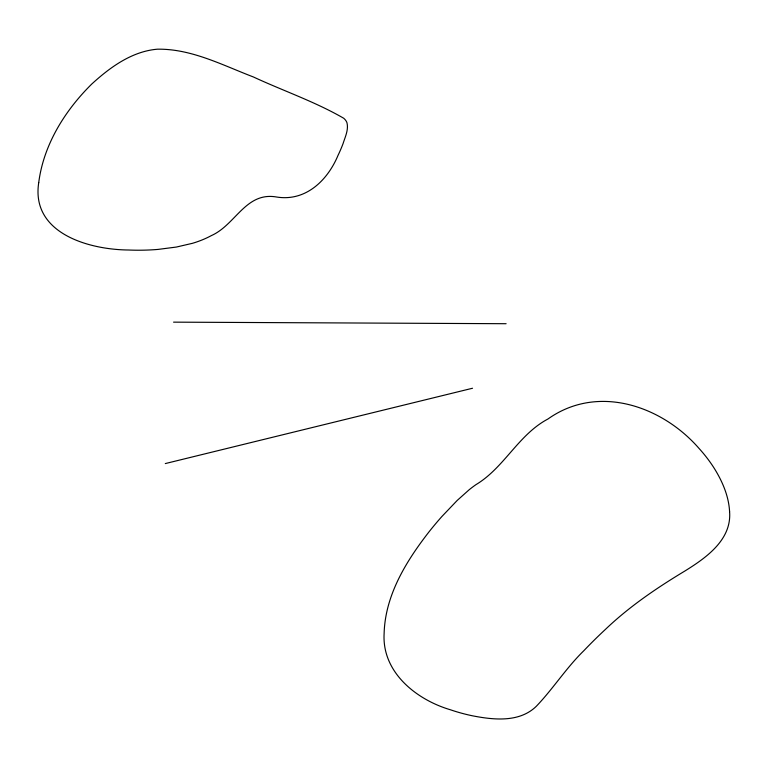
<?xml version="1.0" encoding="UTF-8"?>
<svg xmlns="http://www.w3.org/2000/svg" width="768" height="768" viewBox="0 0 768 768"><rect width="100%" height="100%" fill="white"/><g stroke="black" fill="none" stroke-linecap="round" stroke-linejoin="round"><path stroke-width="1.15" d="M165.302 463.574L472.541 388.243M173.568 322.147L506.112 323.712M729.6 511.757C731.789 539.971 705.898 557.962 684.768 571.085C656.611 588.048 629.261 606.605 605.424 629.395A1349.059 808.579 53.6 0 0 583.843 650.707C566.304 667.786 553.181 688.685 536.304 706.301C519.36 722.813 493.411 719.914 472.205 715.747A146.755 117.686 19.6 0 1 450.422 709.776C416.41 699.744 381.773 672.317 384.125 633.456C385.152 595.152 406.291 561.034 429.158 531.667A663.149 481.104 41.6 0 1 441.878 516.518L457.238 500.41L469.133 489.773A181.114 140.419 24.4 0 1 475.949 484.646C504.269 467.702 518.342 434.65 547.958 419.002C597.619 383.693 661.766 405.696 698.918 448.291A146.141 108.576 20.7 0 1 714.422 468.595C722.515 481.622 728.784 496.272 729.6 511.757M38.736 182.563C30.768 233.424 89.021 249.648 128.467 250.003A150.154 95.069 2.4 0 0 158.064 249.408L176.352 247.056L192.461 243.312A89.51 58.186 2.7 0 0 211.45 235.555C235.853 224.688 245.808 191.338 276.95 197.069C305.875 201.571 327.648 180.288 338.026 155.366A349.344 208.454 -0.1 0 0 343.066 143.616C345.13 136.963 348.71 129.917 346.982 122.813A16.531 10.224 7.7 0 0 343.709 118.253C315.11 101.712 283.373 90.893 253.411 76.973C222.47 65.165 191.328 48.643 157.392 49.19C131.942 51.341 110.093 67.258 91.824 83.981C64.992 110.429 43.584 144.672 38.736 182.563"/></g></svg>
